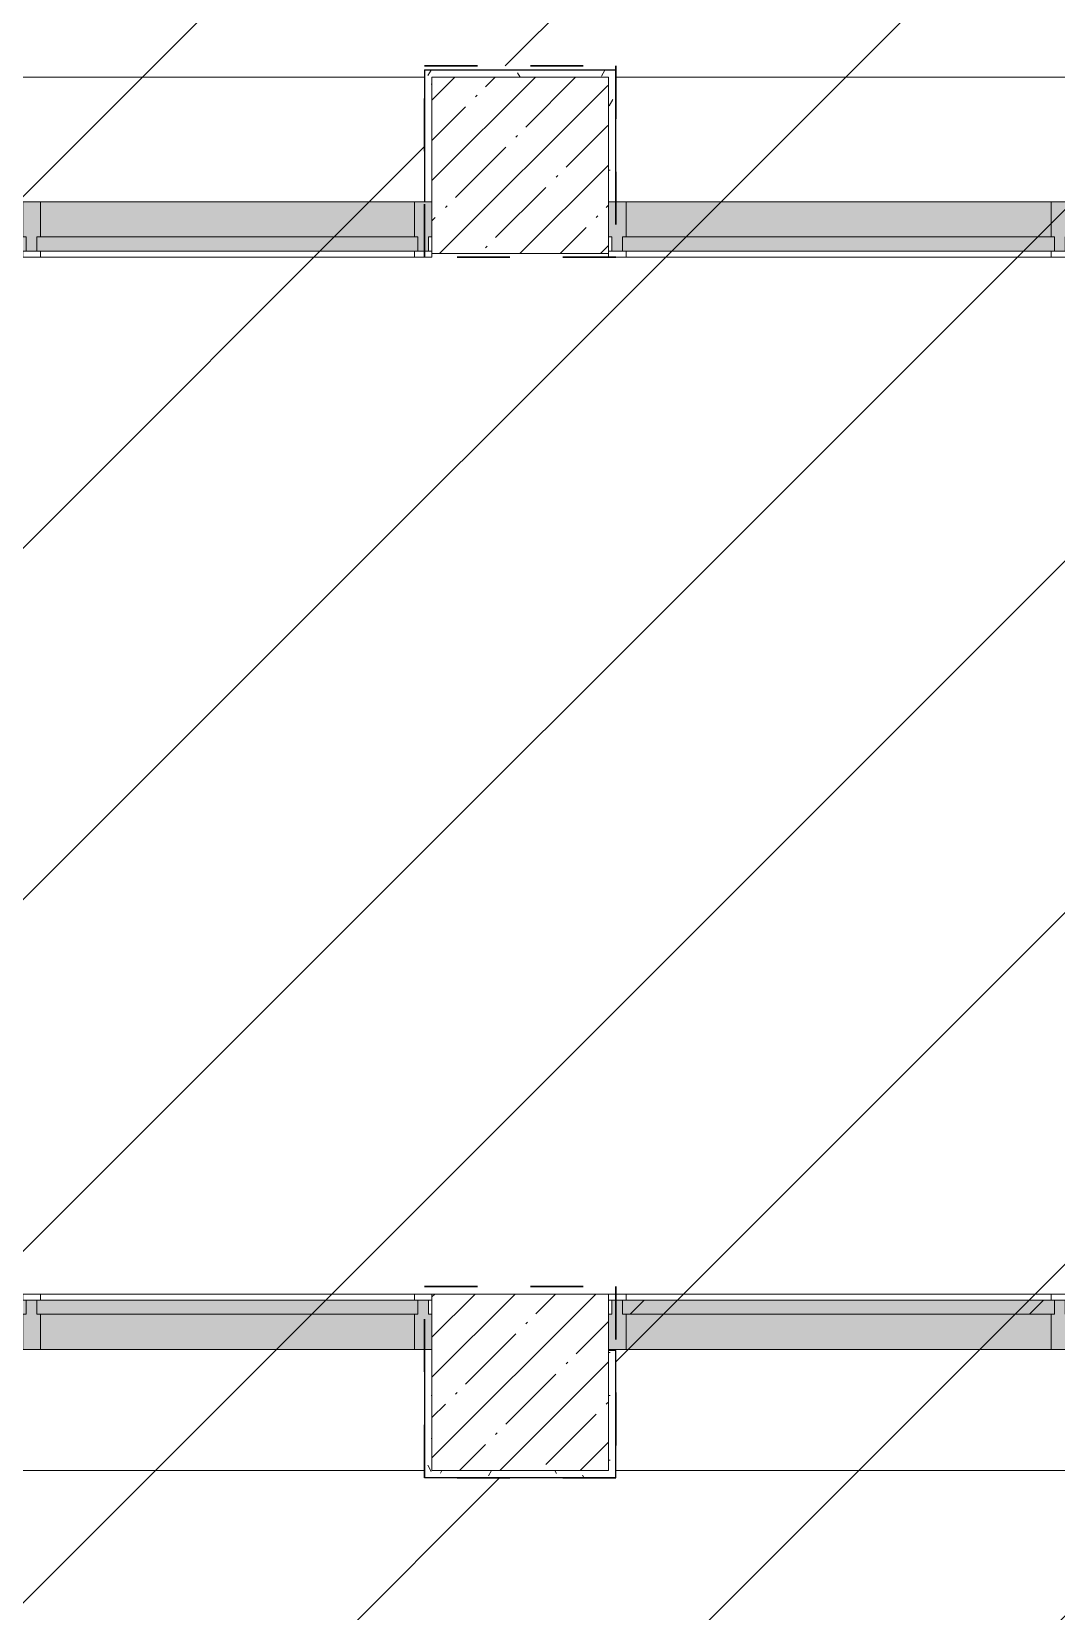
# Model space of a CAD drawing. Header units: millimetres. Extents: x -1113 to 415037, y -3642 to 354837.
# Drawn here: x 366672 to 369577, y 14750 to 19229 of the extents above; entities that cross this region are included whole.
import ezdxf

# ---------------------------------------------------------------- set-up
doc = ezdxf.new("R2010")
doc.units = ezdxf.units.MM
doc.linetypes.add('Штрих короткий', pattern=[600, 300, -300])
for name, color, linetype, lineweight in [('0) строит. леса', 20, 'Continuous', 30), ('A-AREA-BNDY', 7, 'Continuous', 5), ('A-FLOR', 7, 'Continuous', 9), ('A-GLAZ-CURT', 7, 'Continuous', 9), ('A-GLAZ-CURT-1', 7, 'Continuous', 5), ('A-GLAZ-CURT-2', 7, 'Continuous', 20), ('A-GLAZ-CWMG', 7, 'Continuous', 9), ('A-GLAZ-CWMG-1', 7, 'Continuous', 20), ('I-WALL', 7, 'Continuous', 5), ('S-COLS', 7, 'Continuous', 9), ('S-COLS-1', 7, 'Continuous', 5)]:
    doc.layers.add(name, color=color, linetype=linetype, lineweight=lineweight)
doc.layers.add('A-AREA-PATT-3', color=7, linetype='Continuous', lineweight=5, true_color=0xe6fae8, transparency=1)
doc.layers.add('A-WALL-1', color=9, linetype='Continuous', lineweight=5, true_color=0x808080)
doc.layers.add('A-WALL-FNSH-1', color=9, linetype='Continuous', lineweight=5, true_color=0x808080)
pattern_1 = [(0, (289227.4, 1e-08), (243.84, 60.96), [20.117, -162.763, 20.117, -162.763, -975.36]), (0, (289227.4, 1e-08), (243.84, 60.96), [-365.76, 20.117, -345.643, 20.117, -162.763, -426.72]), (0, (289227.4, 1e-08), (243.84, 60.96), [-914.4, 20.117, -101.803, 20.117, -284.683]), (120, (289318.84, 30.48), (-174.71291, 180.691634), [20.117, -162.763, 20.117, -162.763, -975.36]), (120, (289318.84, 30.48), (-174.71291, 180.691634), [-365.76, 20.117, -345.643, 20.117, -162.763, -426.72]), (120, (289318.84, 30.48), (-174.71291, 180.691634), [-914.4, 20.117, -101.803, 20.117, -284.683]), (240, (289349.32, 152.4), (-69.12709, -241.651634), [20.117, -162.763, 20.117, -162.763, -975.36]), (240, (289349.32, 152.4), (-69.12709, -241.651634), [-365.76, 20.117, -345.643, 20.117, -162.763, -426.72]), (240, (289349.32, 152.4), (-69.12709, -241.651634), [-914.4, 20.117, -101.803, 20.117, -284.683])]

# ---------------------------------------------------------------- blocks, each defined once
blk = doc.blocks.new('BSC_Колонна _Прямоугольная - 500х500-V565-Объем проектирования 3 этажа')
at = {"layer": 'S-COLS-1'}
h = blk.add_hatch(dxfattribs=at)
h.set_pattern_fill('FP_111', color=256, style=0, pattern_type=2)
h.set_pattern_definition([(45, (-78830, -15400), (-114.04925, 114.04925), []), (45, (-78715.95, -15400), (-114.04925, 114.04925), [201.613, -40.323, 6.706, -33.617])])
h.paths.add_polyline_path([(250, -250), (250, 250), (-250, 250), (-250, -250), (208, -250)])
for p, q in [((250, 250), (-250, 250)), ((-250, 250), (-250, -250)), ((250, -250), (250, 250)), ((-250, -250), (250, -250))]:
    blk.add_line(p, q, dxfattribs=at)
blk = doc.blocks.new('BSC_Колонна _Прямоугольная - 500х500-V596-Объем проектирования 3 этажа')
at = {"layer": 'S-COLS-1'}
h = blk.add_hatch(dxfattribs=at)
h.set_pattern_fill('FP_136', color=256, style=0, pattern_type=2)
h.set_pattern_definition([(45, (-78830, -18850), (-114.04925, 114.04925), []), (45, (-78715.95, -18850), (-114.04925, 114.04925), [201.613, -40.323, 6.706, -33.617])])
h.paths.add_polyline_path([(-250, -250), (250, -250), (248.1, 250), (-250, 250), (-250, -243)])
for p, q in [((250, 250), (-250, 250)), ((-250, 250), (-250, -250)), ((250, -250), (250, 250)), ((-250, -250), (250, -250))]:
    blk.add_line(p, q, dxfattribs=at)
blk = doc.blocks.new('Прямоугольный импост - Импост структурный с накладкой - 160мм-23618922-Объем проектирования 3 этажа')
at = {"layer": 'A-GLAZ-CWMG-1'}
for p, q in [((-50, 0), (-50, 17)), ((-50, 17), (0, 17)), ((-40, 0), (-50, 0)), ((-40, -40), (-40, 0)), ((0, 0), (-10, 0)), ((-10, 0), (-10, -40)), ((0, 17), (0, 7)), ((-50, -140), (-50, -40)), ((-50, -40), (-40, -40)), ((-10, -40), (0, -40)), ((0, -140), (-50, -140))]:
    blk.add_line(p, q, dxfattribs=at)
blk = doc.blocks.new('Прямоугольный импост - Импост структурный с накладкой - 160мм-30335138-Объем проектирования 3 этажа')
at = {"layer": 'A-GLAZ-CWMG-1'}
for p, q in [((-50, 40), (-50, 140)), ((-50, 140), (0, 140)), ((-40, 40), (-50, 40)), ((-50, -17), (-50, 0)), ((-50, 0), (-40, 0)), ((-40, 0), (-40, 40)), ((-10, 40), (-10, 0)), ((0, 40), (-10, 40)), ((-10, 0), (0, 0)), ((0, -17), (-50, -17))]:
    blk.add_line(p, q, dxfattribs=at)
blk = doc.blocks.new('Системная панель - Стекло - 40мм-30335156-Объем проектирования 3 этажа')
at = {"layer": 'A-GLAZ-CURT-1'}
h = blk.add_hatch(dxfattribs=at)
h.set_pattern_fill('FP_225', color=256, style=0, pattern_type=2)
h.set_pattern_definition([(45, (-79932.5, -15433), (-565.6854, 565.6854), [400, -1200]), (45, (-80332.5, -15633), (-565.6854, 565.6854), [1200, -400]), (45, (-79532.5, -15833), (-565.6854, 565.6854), [400, -1200])])
h.paths.add_polyline_path([(602.5, -40), (612.5, -40), (612.5, 0), (-612.5, -1.1), (-612.5, -40), (393.3, -40)])
at = {"layer": 'A-GLAZ-CURT-2'}
for p, q in [((612.5, 0), (-612.5, 0)), ((-612.5, 0), (-612.5, -40)), ((-612.5, -40), (612.5, -40)), ((612.5, -40), (612.5, 0))]:
    blk.add_line(p, q, dxfattribs=at)
blk = doc.blocks.new('Прямоугольный импост - Импост структурный с накладкой - 160мм-23562106-Объем проектирования 3 этажа')
at = {"layer": 'A-GLAZ-CWMG'}
for p, q in [((80335, 15650), (79130, 15650)), ((80335, 15493), (79130, 15493))]:
    blk.add_line(p, q, dxfattribs=at)
blk = doc.blocks.new('Прямоугольный импост - Импост структурный с накладкой - 160мм-V600-Объем проектирования 3 этажа')
at = {"layer": 'A-GLAZ-CWMG-1'}
for p, q in [((0, 140), (-50, 140)), ((-50, 140), (-50, 40)), ((-50, 40), (-40, 40)), ((-40, 0), (-50, 0)), ((-50, 0), (-50, -17)), ((-40, 40), (-40, 0)), ((-10, 0), (-10, 40)), ((-10, 40), (0, 40)), ((0, 0), (-10, 0)), ((-50, -17), (0, -17))]:
    blk.add_line(p, q, dxfattribs=at)
blk = doc.blocks.new('Системная панель - Стекло - 40мм-23618921-Объем проектирования 3 этажа')
at = {"layer": 'A-GLAZ-CURT-1'}
h = blk.add_hatch(dxfattribs=at)
h.set_pattern_fill('FP_227', color=256, style=0, pattern_type=2)
h.set_pattern_definition([(45, (-79932.5, -18407), (-565.6854, 565.6854), [400, -1200]), (45, (-80332.5, -18607), (-565.6854, 565.6854), [1200, -400]), (45, (-79532.5, -18807), (-565.6854, 565.6854), [400, -1200])])
h.paths.add_polyline_path([(393.3, 0), (612.5, 0), (612.5, 40), (-612.5, 40), (-612.5, 0), (-506.7, 0)])
at = {"layer": 'A-GLAZ-CURT-2'}
for p, q in [((612.5, 40), (-612.5, 40)), ((-612.5, 40), (-612.5, 0)), ((612.5, 0), (612.5, 40)), ((-612.5, 0), (612.5, 0))]:
    blk.add_line(p, q, dxfattribs=at)
blk = doc.blocks.new('Прямоугольный импост - Импост структурный с накладкой - 160мм-23562040-Объем проектирования 3 этажа')
at = {"layer": 'A-GLAZ-CWMG'}
for p, q in [((80335, 18747), (79130, 18747)), ((80335, 18590), (79130, 18590))]:
    blk.add_line(p, q, dxfattribs=at)
blk = doc.blocks.new('Прямоугольный импост - Импост структурный с накладкой - 160мм-V601-Объем проектирования 3 этажа')
at = {"layer": 'A-GLAZ-CWMG-1'}
for p, q in [((0, 17), (-50, 17)), ((-50, 17), (-50, 0)), ((-50, 0), (-40, 0)), ((-40, 0), (-40, -40)), ((-10, -40), (-10, 0)), ((-10, 0), (0, 0)), ((0, 7), (0, 17)), ((-40, -40), (-50, -40)), ((-50, -40), (-50, -140)), ((0, -40), (-10, -40)), ((-50, -140), (0, -140))]:
    blk.add_line(p, q, dxfattribs=at)
blk = doc.blocks.new('Прямоугольный импост - Импост структурный с накладкой - 160мм-30335136-Объем проектирования 3 этажа')
at = {"layer": 'A-GLAZ-CWMG-1'}
for p, q in [((-25, 40), (-25, 140)), ((-25, 140), (25, 140)), ((25, 140), (25, 40)), ((-15, 40), (-25, 40)), ((-25, -17), (-25, 0)), ((-25, 0), (-15, 0)), ((-15, 0), (-15, 40)), ((15, 40), (15, 0)), ((25, 40), (15, 40)), ((15, 0), (25, 0)), ((25, 0), (25, -17)), ((25, -17), (-25, -17))]:
    blk.add_line(p, q, dxfattribs=at)
blk = doc.blocks.new('Прямоугольный импост - Импост структурный с накладкой - 160мм-23618920-Объем проектирования 3 этажа')
at = {"layer": 'A-GLAZ-CWMG-1'}
for p, q in [((-25, 0), (-25, 17)), ((-25, 17), (25, 17)), ((-15, 0), (-25, 0)), ((-15, -40), (-15, 0)), ((25, 0), (15, 0)), ((15, 0), (15, -40)), ((25, 17), (25, 0)), ((-25, -140), (-25, -40)), ((-25, -40), (-15, -40)), ((15, -40), (25, -40)), ((25, -40), (25, -140)), ((25, -140), (-25, -140))]:
    blk.add_line(p, q, dxfattribs=at)
blk = doc.blocks.new('Системная панель - Стекло - 40мм-V642-Объем проектирования 3 этажа')
at = {"layer": 'A-GLAZ-CURT-2'}
for p, q in [((540, 0), (-540, 0)), ((-540, 0), (-540, -40)), ((540, -40), (540, 0)), ((-540, -40), (540, -40))]:
    blk.add_line(p, q, dxfattribs=at)
blk = doc.blocks.new('Прямоугольный импост - Импост структурный с накладкой - 160мм-23562335-Объем проектирования 3 этажа')
at = {"layer": 'A-GLAZ-CWMG'}
for p, q in [((78530, 15650), (77470, 15650)), ((78530, 15493), (77470, 15493))]:
    blk.add_line(p, q, dxfattribs=at)
blk = doc.blocks.new('Системная панель - Стекло - 40мм-V643-Объем проектирования 3 этажа')
at = {"layer": 'A-GLAZ-CURT-2'}
for p, q in [((540, 40), (-540, 40)), ((-540, 40), (-540, 0)), ((-540, 0), (540, 0)), ((540, 0), (540, 40))]:
    blk.add_line(p, q, dxfattribs=at)
blk = doc.blocks.new('Прямоугольный импост - Импост структурный с накладкой - 160мм-23562401-Объем проектирования 3 этажа')
at = {"layer": 'A-GLAZ-CWMG'}
for p, q in [((75150, 18747), (74090, 18747)), ((75150, 18590), (74090, 18590))]:
    blk.add_line(p, q, dxfattribs=at)

msp = doc.modelspace()

# ---------------------------------------------------------------- hatches: boundary and pattern name
at = {"layer": '0) строит. леса', "linetype": 'Штрих короткий', "ltscale": 0.5}
h = msp.add_hatch(dxfattribs=at)
h.set_pattern_fill('ANSI31', color=256, scale=222)
h.paths.add_polyline_path([(372543.8, 21454.3), (371511.4, 21454.3), (371511.4, 23027.6), (370924.4, 23027.6), (370924.4, 25322.1), (357358.5, 25322.1), (357358.5, 15404.4), (359443.2, 15404.4), (359443.2, 15751.5), (360119.9, 15751.5), (360119.9, 15069.8), (359537.4, 15069.8), (359537.4, 13701.3), (369779.9, 13701.3), (369779.9, 12824.6), (372453.3, 12824.6), (372453.3, 15370.8), (372025.3, 15370.8), (372025.3, 17817.9), (372543.8, 17817.9)])
h.paths.add_polyline_path([(368328.4, 19132), (368328.4, 18590), (367786.4, 18590), (367786.4, 19132)], flags=16)
h.paths.add_polyline_path([(369856.4, 22679), (369856.4, 23221), (370398.4, 23221), (370398.4, 22679)], flags=16)
h.paths.add_polyline_path([(368328.4, 15671), (368328.4, 15129), (367786.4, 15129), (367786.4, 15671)], flags=16)
h.paths.add_polyline_path([(366498.4, 22679), (365956.4, 22679), (365956.4, 23221), (366498.4, 23221)], flags=16)
h.paths.add_polyline_path([(363288.4, 19121), (363288.4, 18579), (362746.4, 18579), (362746.4, 19121)], flags=16)
h.paths.add_polyline_path([(363289.4, 22680), (362747.4, 22680), (362747.4, 23222), (363289.4, 23222)], flags=16)
h.paths.add_polyline_path([(363288.4, 15671), (363288.4, 15129), (362746.4, 15129), (362746.4, 15671)], flags=16)
h.paths.add_polyline_path([(360058.4, 20629), (359516.4, 20629), (359516.4, 21171), (360058.4, 21171)], flags=16)
h.paths.add_polyline_path([(360058.4, 22679), (359516.4, 22679), (359516.4, 23221), (360058.4, 23221)], flags=16)
at = {"layer": 'A-AREA-PATT-3'}
h = msp.add_hatch(color=256, dxfattribs=at)
h.paths.add_polyline_path([(357897.9, 11800), (358061.4, 11800), (358061.4, 11820), (358021.4, 11820), (358021.4, 11840), (358031.4, 11840), (358031.4, 11940), (357971.4, 11940), (357971.4, 11900), (357897.9, 11900), (357897.9, 11856.7)])
h.paths.add_polyline_path([(359421.4, 11800), (359451.4, 11800), (359451.4, 11840), (359461.4, 11840), (359461.4, 11800), (359516.9, 11800), (359516.4, 11900), (359461.4, 11900), (359461.4, 11940), (359411.4, 11940), (359411.4, 11840), (359421.4, 11840), (359421.4, 11820), (359371.4, 11820), (359371.4, 11800), (359411.4, 11800)])
h.paths.add_polyline_path([(372162.4, 15493), (373427.4, 15494.4), (373427.4, 15593), (373417.4, 15593), (373417.4, 15633), (368317.4, 15632.7), (368317.4, 15593), (368307.4, 15593), (368307.4, 15493), (372132.4, 15493)])
h.paths.add_polyline_path([(365002.1, 15493), (367807.4, 15494.6), (367807.4, 15593), (367797.4, 15593), (367797.4, 15633), (363277.4, 15632.4), (363277.4, 15593), (363267.4, 15593), (363267.4, 15493), (364611.3, 15493)])
h.paths.add_polyline_path([(363210.4, 15650), (363210.4, 15660), (363250.4, 15660), (363248.5, 18590), (363210.4, 18590), (363210.4, 18600), (363112.4, 18599.2), (363110.4, 15650)])
h.paths.add_polyline_path([(369572.4, 18607), (373417.4, 18607), (373417.4, 18647), (373427.4, 18647), (373427.4, 18747), (368307.4, 18745.4), (368307.4, 18647), (368317.4, 18647), (368317.4, 18607), (369562.4, 18607)])
h.paths.add_polyline_path([(367797.4, 18607), (367797.4, 18647), (367807.4, 18647), (367807.4, 18747), (363267.4, 18747), (363267.4, 18647), (363277.4, 18647), (363278.8, 18607), (367793.4, 18607)])
h.paths.add_polyline_path([(373957.9, 19120.5), (373957.9, 19131), (373937.9, 19131), (373937.9, 19120.5)])
h.paths.add_polyline_path([(373932, 22669), (373952, 22669), (373952, 22679.5), (373932, 22679.5)])
at = {"layer": 'I-WALL'}
h = msp.add_hatch(dxfattribs=at)
h.set_pattern_fill('FP_191', color=256, style=0, pattern_type=2)
h.set_pattern_definition(pattern_1)
h.paths.add_polyline_path([(368307.4, 19100), (368307.4, 19120), (367787.4, 19120), (367787.4, 19100), (368305.5, 19100)])
h = msp.add_hatch(dxfattribs=at)
h.set_pattern_fill('FP_191', color=256, style=0, pattern_type=2)
h.set_pattern_definition(pattern_1)
h.paths.add_polyline_path([(367787.4, 18747), (367807.4, 18747.7), (367807.4, 19100), (367787.4, 19099.2), (367787.4, 18747)])
h = msp.add_hatch(dxfattribs=at)
h.set_pattern_fill('FP_191', color=256, style=0, pattern_type=2)
h.set_pattern_definition(pattern_1)
h.paths.add_polyline_path([(368307.4, 18747), (368327.4, 18747), (368327.4, 19120), (368307.4, 19120), (368307.4, 18847.8)])
h = msp.add_hatch(dxfattribs=at)
h.set_pattern_fill('FP_191', color=256, style=0, pattern_type=2)
h.set_pattern_definition(pattern_1)
h.paths.add_polyline_path([(367787.4, 15130), (367807.4, 15130), (367807.4, 15493), (367787.4, 15493), (367787.4, 15133)])
h = msp.add_hatch(dxfattribs=at)
h.set_pattern_fill('FP_191', color=256, style=0, pattern_type=2)
h.set_pattern_definition(pattern_1)
h.paths.add_polyline_path([(368307.4, 15150), (368327.4, 15150.8), (368327.4, 15490), (368307.4, 15490), (368307.4, 15402.2)])
h = msp.add_hatch(dxfattribs=at)
h.set_pattern_fill('FP_191', color=256, style=0, pattern_type=2)
h.set_pattern_definition(pattern_1)
h.paths.add_polyline_path([(368327.4, 15130), (368327.4, 15150), (367807.4, 15150), (367807.4, 15130), (368307.4, 15130)])

# ---------------------------------------------------------------- linework, layer by layer
at = {"layer": '0) строит. леса', "linetype": 'Штрих короткий', "ltscale": 0.5}
for points in [[(367786.4, 19132), (368328.4, 19132), (368328.4, 18590), (367786.4, 18590)], [(367786.4, 15671), (368328.4, 15671), (368328.4, 15129), (367786.4, 15129)]]:
    msp.add_lwpolyline(points, close=True, dxfattribs=at)
at = {"layer": 'A-AREA-BNDY', "flags": 128}
for points in [[(363388.2, 18607), (367807.4, 18607), (367807.4, 18747), (367786.4, 18747), (367786.4, 19121), (368328.4, 19121), (368328.4, 18747), (368307.4, 18747), (368307.4, 18607), (373427.4, 18607)], [(373427.4, 15633), (368307.4, 15633), (368307.4, 15490), (368328.4, 15490), (368328.4, 15129), (367786.4, 15129), (367786.4, 15493), (367807.4, 15493), (367807.4, 15633), (363388.2, 15633)]]:
    msp.add_lwpolyline(points, dxfattribs=at)
at = {"layer": 'A-FLOR'}
for p, q in [((363287.4, 19100), (367787.4, 19100)), ((368327.4, 19120), (367787.4, 19120)), ((367787.4, 19120), (367787.4, 18747)), ((368327.4, 18747), (368327.4, 19120)), ((368327.4, 19100), (373407.4, 19100)), ((367757.4, 18747), (363317.4, 18747)), ((363288.4, 15493), (367757.4, 15493)), ((367787.4, 15493), (367787.4, 15130)), ((368327.4, 15130), (368327.4, 15493)), ((368327.4, 15493), (373384.1, 15493)), ((367787.4, 15150), (363288.4, 15150)), ((373407.4, 15150), (368327.4, 15150)), ((367787.4, 15130), (368327.4, 15130))]:
    msp.add_line(p, q, dxfattribs=at)
at = {"layer": 'A-WALL-1'}
for p, q in [((367787.4, 19120), (367787.4, 19120)), ((367787.4, 18747), (367807.4, 18747)), ((368307.4, 18747), (368327.4, 18747)), ((367807.4, 15493), (367787.4, 15493)), ((368327.4, 15490), (368307.4, 15490)), ((368327.4, 15130), (368327.4, 15130))]:
    msp.add_line(p, q, dxfattribs=at)
at = {"layer": 'A-WALL-FNSH-1'}
for p, q in [((368328.4, 19121), (367786.4, 19121)), ((367786.4, 19121), (367786.4, 18747)), ((368328.4, 18747), (368328.4, 19121)), ((367786.4, 18747), (367787.4, 18747)), ((368327.4, 18747), (368328.4, 18747)), ((367787.4, 15493), (367786.4, 15493)), ((367786.4, 15493), (367786.4, 15129)), ((368328.4, 15490), (368327.4, 15490)), ((368328.4, 15129), (368328.4, 15490)), ((367786.4, 15129), (368328.4, 15129))]:
    msp.add_line(p, q, dxfattribs=at)

# ---------------------------------------------------------------- block references
at = {"layer": 'A-GLAZ-CURT'}
for name, p in [('Системная панель - Стекло - 40мм-V643-Объем проектирования 3 этажа', (367227.4, 18607)), ('Системная панель - Стекло - 40мм-23618921-Объем проектирования 3 этажа', (368959.9, 18607)), ('Системная панель - Стекло - 40мм-V642-Объем проектирования 3 этажа', (367227.4, 15633)), ('Системная панель - Стекло - 40мм-30335156-Объем проектирования 3 этажа', (368959.9, 15633))]:
    msp.add_blockref(name, p, dxfattribs=at)
at = {"layer": 'A-GLAZ-CWMG', "extrusion": (0, 0, -1), "rotation": 180}
for name, p in [('Прямоугольный импост - Импост структурный с накладкой - 160мм-23618920-Объем проектирования 3 этажа', (-366672.4, 18607)), ('Прямоугольный импост - Импост структурный с накладкой - 160мм-23618922-Объем проектирования 3 этажа', (-367807.4, 18607)), ('Прямоугольный импост - Импост структурный с накладкой - 160мм-23618920-Объем проектирования 3 этажа', (-369587.4, 18607)), ('Прямоугольный импост - Импост структурный с накладкой - 160мм-30335136-Объем проектирования 3 этажа', (-366672.4, 15633)), ('Прямоугольный импост - Импост структурный с накладкой - 160мм-30335138-Объем проектирования 3 этажа', (-367807.4, 15633)), ('Прямоугольный импост - Импост структурный с накладкой - 160мм-30335136-Объем проектирования 3 этажа', (-369587.4, 15633))]:
    msp.add_blockref(name, p, dxfattribs=at)
at = {"layer": 'A-GLAZ-CWMG'}
for name, p in [('Прямоугольный импост - Импост структурный с накладкой - 160мм-23562401-Объем проектирования 3 этажа', (292607.4, 0)), ('Прямоугольный импост - Импост структурный с накладкой - 160мм-23562040-Объем проектирования 3 этажа', (289227.4, 0)), ('Прямоугольный импост - Импост структурный с накладкой - 160мм-23562335-Объем проектирования 3 этажа', (289227.4, 0)), ('Прямоугольный импост - Импост структурный с накладкой - 160мм-23562106-Объем проектирования 3 этажа', (289227.4, 0))]:
    msp.add_blockref(name, p, dxfattribs=at)
at = {"layer": 'A-GLAZ-CWMG', "rotation": 180}
for name, p in [('Прямоугольный импост - Импост структурный с накладкой - 160мм-V601-Объем проектирования 3 этажа', (368307.4, 18607)), ('Прямоугольный импост - Импост структурный с накладкой - 160мм-V600-Объем проектирования 3 этажа', (368307.4, 15633))]:
    msp.add_blockref(name, p, dxfattribs=at)
at = {"layer": 'S-COLS'}
for name, p in [('BSC_Колонна _Прямоугольная - 500х500-V596-Объем проектирования 3 этажа', (368057.4, 18850)), ('BSC_Колонна _Прямоугольная - 500х500-V565-Объем проектирования 3 этажа', (368057.4, 15400))]:
    msp.add_blockref(name, p, dxfattribs=at)

doc.saveas('drawing.dxf')
